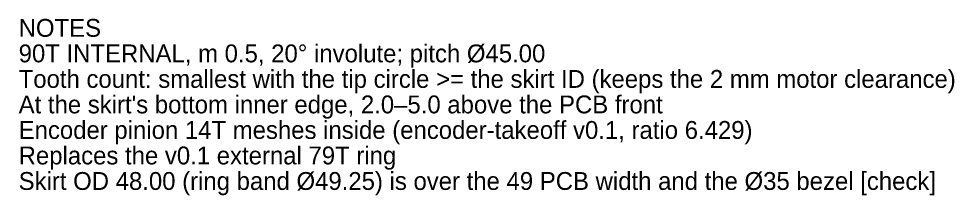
# Model space of a CAD drawing. Header units: millimetres. Extents: x -25 to 114, y -47 to 61.
# Drawn here: x 40.6 to 113.9, y 47.2 to 61 of the extents above; entities that cross this region are included whole.
import ezdxf

# ---------------------------------------------------------------- set-up
doc = ezdxf.new("R2010")
doc.units = ezdxf.units.MM
doc.layers.add('TEXT', color=7, linetype='CONTINUOUS')

msp = doc.modelspace()

# ---------------------------------------------------------------- texts
at = {"layer": 'TEXT'}
for s, p in [('NOTES', (40.625, 59.61735)), ('90T INTERNAL, m 0.5, 20° involute; pitch Ø45.00', (40.625, 57.61735)), ('Tooth count: smallest with the tip circle >= the skirt ID (keeps the 2 mm motor clearance)', (40.625, 55.61735)), ("At the skirt's bottom inner edge, 2.0–5.0 above the PCB front", (40.625, 53.61735)), ('Encoder pinion 14T meshes inside (encoder-takeoff v0.1, ratio 6.429)', (40.625, 51.61735)), ('Replaces the v0.1 external 79T ring', (40.625, 49.61735)), ('Skirt OD 48.00 (ring band Ø49.25) is over the 49 PCB width and the Ø35 bezel [check]', (40.625, 47.61735))]:
    msp.add_text(s, height=1.4, dxfattribs=at).set_placement(p)

doc.saveas('drawing.dxf')
